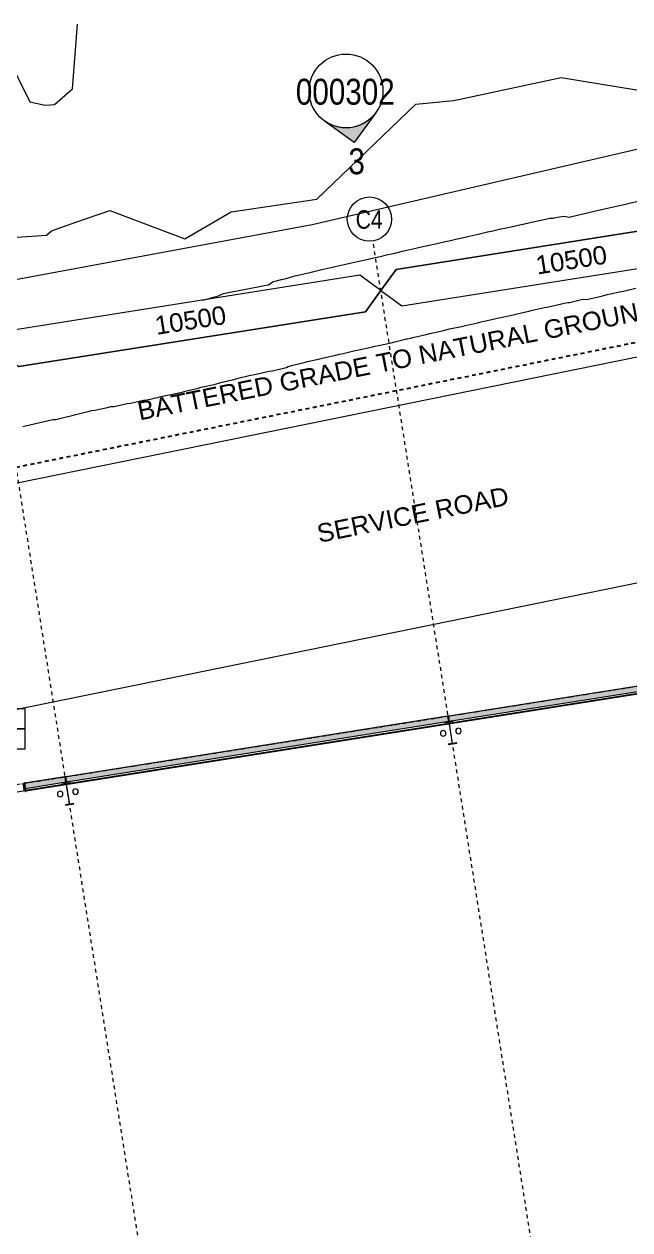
# Model space of a CAD drawing. Header units: metres. Extents: x -2358 to -2214, y 3875 to 4066.
# Drawn here: x -2306.37 to -2289.96, y 4029.55 to 4062.19 of the extents above; entities that cross this region are included whole.
import ezdxf

# ---------------------------------------------------------------- set-up
doc = ezdxf.new("R2010")
doc.units = ezdxf.units.M
for name, pattern in [('AEC_Double Dash', [0.039, 0.015, -0.004, 0.006, -0.004, 0.006, -0.004]), ('BOUNDARY Tighter', [0.008, 0.004, -0.002, 0, -0.002]), ('Grid Line', [0.021, 0.012, -0.003, 0.003, -0.003]), ('Overhead', [0.004, 0.0025, -0.0015])]:
    doc.linetypes.add(name, pattern=pattern)
for name, color, linetype, lineweight in [('A-ANNO-DIMS', 211, 'Continuous', 5), ('A-ANNO-DIMS-200', 211, 'Continuous', 5), ('A-ANNO-NOTE', 131, 'Continuous', 5), ('A-DETL', 90, 'Continuous', 13), ('A-DETL-GENF', 92, 'Continuous', 5), ('A-DOOR-FRAM', 31, 'Continuous', 5), ('A-DOOR-IDEN', 31, 'Continuous', 5), ('A-FLOR', 192, 'Continuous', 5), ('A-FLOR-OVHD', 1, 'Overhead', 5), ('A-WALL', 113, 'Continuous', 5), ('A-WALL-FNSH', 113, 'Continuous', 13), ('A-WALL-PATT', 111, 'Continuous', 13), ('C-PROP-LINE', 91, 'AEC_Double Dash', 13), ('C-TOPO', 7, 'Continuous', 5), ('C-TOPO-MAJR', 7, 'Continuous', 20), ('C-TOPO-MINR', 7, 'Continuous', 5), ('G-ANNO-SYMB', 111, 'Continuous', 5), ('G-ANNO-TEXT', 231, 'Continuous', 5), ('P-SANR-FIXT', 6, 'Continuous', 5), ('S-BEAM', 12, 'Continuous', 5), ('S-GRID', 1, 'Continuous', 5), ('S-GRID-IDEN', 1, 'Continuous', 5)]:
    doc.layers.add(name, color=color, linetype=linetype, lineweight=lineweight)
doc.styles.add('Arial', font='arial.ttf', dxfattribs={"height": 0.5})
doc.styles.add('Arial Narrow', font='ARIALN.TTF', dxfattribs={"height": 0.5})
doc.styles.add('Arial Narrow_1', font='ARIALN.TTF', dxfattribs={"height": 0.7})
doc.dimstyles.new('2_5-Diagonal-_deg_-Decimal_O', dxfattribs={"dimscale": 0.3048, "dimtxt": 0.51013, "dimasz": 0.984252, "dimexe": 0.656168, "dimexo": 0.0625, "dimgap": 0.984252, "dimtad": 1, "dimdec": 0, "dimlfac": 1000, "dimzin": 0, "dimdsep": 46, "dimtxsty": 'Arial', "dimblk1": 'OBLIQUE', "dimblk2": 'OBLIQUE', "dimsah": 1, "dimcen": 0.09, "dimdle": 0.656168, "dimazin": 0, "dimtfac": 1, "dimtdec": 4, "dimtix": 1, "dimtmove": 0, "dimatfit": 3, "dimfxl": 3.28084, "dimfxlon": 1, "dimtvp": 1, "dimtfill": 1, "dimtolj": 1, "dimtzin": 0, "dimlwd": 15, "dimlwe": 15, "dimarcsym": 2})

# ---------------------------------------------------------------- blocks, each defined once
blk = doc.blocks.new('X_Door-Frame-Metal - Standard-3510026-GA - Part B')
at = {"layer": 'A-DOOR-FRAM'}
for p, q in [((-0.923, 0.1195), (-0.943, 0.1195)), ((-0.943, 0.1195), (-0.943, 0.1055)), ((-0.943, 0.1055), (-0.928, 0.1055)), ((-0.941, 0.1075), (-0.941, 0.1175)), ((-0.941, 0.1175), (-0.925, 0.1175)), ((-0.941, 0.1175), (-0.941, 0.1075)), ((-0.928, 0.1075), (-0.941, 0.1075)), ((-0.928, 0.1055), (-0.928, 0.1075)), ((-0.925, 0.1175), (-0.925, 0.0765)), ((-0.925, 0.0765), (-0.9, 0.0765)), ((-0.923, 0.0785), (-0.923, 0.1195)), ((-0.898, 0.0785), (-0.923, 0.0785)), ((-0.9, 0.0765), (-0.9, -0.0765)), ((-0.898, -0.0785), (-0.898, 0.0785)), ((0.923, 0.0785), (0.898, 0.0785)), ((0.898, 0.0785), (0.898, -0.0785)), ((0.9, -0.0765), (0.9, 0.0765)), ((0.9, 0.0765), (0.925, 0.0765)), ((0.943, 0.1195), (0.923, 0.1195)), ((0.923, 0.1195), (0.923, 0.0785)), ((0.925, 0.0765), (0.925, 0.1175)), ((0.925, 0.1175), (0.941, 0.1175)), ((0.941, 0.1075), (0.928, 0.1075)), ((0.928, 0.1075), (0.928, 0.1055)), ((0.928, 0.1055), (0.943, 0.1055)), ((0.941, 0.1175), (0.941, 0.1075)), ((0.941, 0.1075), (0.941, 0.1175)), ((0.943, 0.1055), (0.943, 0.1195)), ((-0.928, -0.1055), (-0.943, -0.1055)), ((-0.943, -0.1055), (-0.943, -0.1195)), ((-0.943, -0.1195), (-0.923, -0.1195)), ((-0.941, -0.1075), (-0.928, -0.1075)), ((-0.941, -0.1175), (-0.941, -0.1075)), ((-0.941, -0.1075), (-0.941, -0.1175)), ((-0.925, -0.1175), (-0.941, -0.1175)), ((-0.928, -0.1075), (-0.928, -0.1055)), ((-0.9, -0.0765), (-0.925, -0.0765)), ((-0.925, -0.0765), (-0.925, -0.1175)), ((-0.923, -0.1195), (-0.923, -0.0785)), ((-0.923, -0.0785), (-0.898, -0.0785)), ((0.898, -0.0785), (0.923, -0.0785)), ((0.925, -0.0765), (0.9, -0.0765)), ((0.923, -0.0785), (0.923, -0.1195)), ((0.923, -0.1195), (0.943, -0.1195)), ((0.925, -0.1175), (0.925, -0.0765)), ((0.941, -0.1175), (0.925, -0.1175)), ((0.943, -0.1055), (0.928, -0.1055)), ((0.928, -0.1055), (0.928, -0.1075)), ((0.928, -0.1075), (0.941, -0.1075)), ((0.941, -0.1075), (0.941, -0.1175)), ((0.941, -0.1175), (0.941, -0.1075)), ((0.943, -0.1195), (0.943, -0.1055))]:
    blk.add_line(p, q, dxfattribs=at)
blk = doc.blocks.new('Structural Framing 17 - Structural Framing 1-1145779-GA - Part B')
at = {"layer": 'S-BEAM', "lineweight": 13}
for p, q in [((-2305.117, 4041.683), (-2305.344, 4041.647)), ((-2305.344, 4041.647), (-2305.342, 4041.637)), ((-2305.342, 4041.637), (-2305.233, 4041.654)), ((-2305.233, 4041.654), (-2305.141, 4041.072)), ((-2305.224, 4041.656), (-2305.115, 4041.673)), ((-2305.131, 4041.073), (-2305.224, 4041.656)), ((-2305.115, 4041.673), (-2305.117, 4041.683)), ((-2305.141, 4041.072), (-2305.25, 4041.054)), ((-2305.25, 4041.054), (-2305.248, 4041.045)), ((-2305.248, 4041.045), (-2305.021, 4041.081)), ((-2305.023, 4041.09), (-2305.131, 4041.073)), ((-2305.021, 4041.081), (-2305.023, 4041.09))]:
    blk.add_line(p, q, dxfattribs=at)
blk = doc.blocks.new('Structural Framing 18 - Structural Framing 1-1145821-GA - Part B')
at = {"layer": 'S-BEAM', "lineweight": 13}
for p, q in [((-2294.746, 4043.326), (-2294.973, 4043.29)), ((-2294.973, 4043.29), (-2294.971, 4043.28)), ((-2294.971, 4043.28), (-2294.863, 4043.297)), ((-2294.863, 4043.297), (-2294.77, 4042.714)), ((-2294.853, 4043.299), (-2294.744, 4043.316)), ((-2294.761, 4042.716), (-2294.853, 4043.299)), ((-2294.744, 4043.316), (-2294.746, 4043.326)), ((-2294.77, 4042.714), (-2294.879, 4042.697)), ((-2294.879, 4042.697), (-2294.878, 4042.687)), ((-2294.878, 4042.687), (-2294.65, 4042.723)), ((-2294.652, 4042.733), (-2294.761, 4042.716)), ((-2294.65, 4042.723), (-2294.652, 4042.733))]:
    blk.add_line(p, q, dxfattribs=at)
blk = doc.blocks.new('Downpipe - L Spreader - Default-3252556-GA - Part B')
at = {"layer": 'P-SANR-FIXT'}
for start, end in [(0, 180), (180, 0)]:
    blk.add_arc((-0.04, 0.15), 0.075, start, end, dxfattribs=at)
blk = doc.blocks.new('Structural Framing 1 - Structural Framing 1-3228557-GA - Part B')
at = {"layer": 'S-BEAM', "lineweight": 13}
for p, q in [((-2294.746, 4043.326), (-2294.973, 4043.29)), ((-2294.973, 4043.29), (-2294.971, 4043.28)), ((-2294.971, 4043.28), (-2294.863, 4043.297)), ((-2294.863, 4043.297), (-2294.77, 4042.714)), ((-2294.853, 4043.299), (-2294.744, 4043.316)), ((-2294.761, 4042.716), (-2294.853, 4043.299)), ((-2294.744, 4043.316), (-2294.746, 4043.326)), ((-2294.77, 4042.714), (-2294.879, 4042.697)), ((-2294.879, 4042.697), (-2294.878, 4042.687)), ((-2294.878, 4042.687), (-2294.65, 4042.723)), ((-2294.652, 4042.733), (-2294.761, 4042.716)), ((-2294.65, 4042.723), (-2294.652, 4042.733))]:
    blk.add_line(p, q, dxfattribs=at)
blk = doc.blocks.new('Family - ___-240017-GA - Part B')
at = {"layer": 'C-PROP-LINE', "color": 1}
blk.add_line((-2260.611, 4059.444), (-2348.376, 4041.776), dxfattribs=at)
blk = doc.blocks.new('Dimension - Grids _2D_ - 1-200-2187043-GA - Part B')
at = {"layer": 'A-DETL-GENF'}
for p, q in [((-4.573, 0.5), (-5.073, 0)), ((-5.073, 0), (-4.573, 0.5)), ((4.927, 0.5), (-4.573, 0.5)), ((-4.573, 0.5), (4.927, 0.5)), ((5.427, 0), (4.927, 0.5)), ((5.427, 0), (4.927, 0.5)), ((-5.073, 0), (-4.573, -0.5)), ((-5.073, 0), (-4.573, -0.5)), ((4.927, -0.5), (5.427, 0)), ((5.427, 0), (4.927, -0.5)), ((-4.573, -0.5), (4.927, -0.5)), ((-4.573, -0.5), (4.927, -0.5))]:
    blk.add_line(p, q, dxfattribs=at)
blk = doc.blocks.new('Dimension - Grids _2D_ - 1-200-2186991-GA - Part B')
at = {"layer": 'A-DETL-GENF'}
for p, q in [((-4.573, 0.5), (-5.073, 0)), ((-5.073, 0), (-4.573, 0.5)), ((4.927, 0.5), (-4.573, 0.5)), ((-4.573, 0.5), (4.927, 0.5)), ((5.427, 0), (4.927, 0.5)), ((5.427, 0), (4.927, 0.5)), ((-5.073, 0), (-4.573, -0.5)), ((-5.073, 0), (-4.573, -0.5)), ((4.927, -0.5), (5.427, 0)), ((5.427, 0), (4.927, -0.5)), ((-4.573, -0.5), (4.927, -0.5)), ((-4.573, -0.5), (4.927, -0.5))]:
    blk.add_line(p, q, dxfattribs=at)
blk = doc.blocks.new('Elevation - Black 2-3055161-GA - Part B')
at = {"layer": 'G-ANNO-SYMB'}
blk.add_circle((0, 0), 0.005, dxfattribs=at)
blk = doc.blocks.new('Elevation - Black 2-3055010-GA - Part B')
at = {"layer": 'G-ANNO-SYMB'}
h = blk.add_hatch(color=256, dxfattribs=at)
edge = h.paths.add_edge_path()
edge.add_line((-0.00354, 0.00354), (0, 0.00707))
edge.add_line((0, 0.00707), (0.00354, 0.00354))
edge.add_arc((0, 0), 0.005, 45, 135)
for p, q in [((0, 0.00707), (-0.00354, 0.00354)), ((0, 0.00707), (-0.00354, 0.00354)), ((0.00354, 0.00354), (0, 0.00707)), ((0.00354, 0.00354), (0, 0.00707))]:
    blk.add_line(p, q, dxfattribs=at)
blk.add_arc((0, 0), 0.005, 45, 135, dxfattribs=at)
blk.add_arc((0, 0), 0.005, 45, 135, dxfattribs=at)
blk = doc.blocks.new('DIMBLOCK1-GA - Part B')
at = {"layer": 'A-ANNO-DIMS-200', "lineweight": 15}
for p, q in [((-2327.823, 4050.069), (-2327.874, 4050.388)), ((-2327.823, 4050.069), (-2327.948, 4049.898)), ((-2327.823, 4050.069), (-2327.698, 4050.241)), ((-2327.823, 4050.069), (-2327.823, 4050.069)), ((-2327.823, 4050.069), (-2327.792, 4049.872)), ((-2337.983, 4048.155), (-2338.052, 4048.471)), ((-2337.983, 4048.155), (-2338.098, 4047.977)), ((-2337.983, 4048.155), (-2337.869, 4048.334)), ((-2337.983, 4048.155), (-2337.941, 4047.96))]:
    blk.add_line(p, q, dxfattribs=at)
for start, end in [(98.93584, 102.39889), (99.00033, 102.33441)]:
    blk.add_arc((-2300.024, 3874.558), 177.699, start, end, dxfattribs=at)
at = {"layer": 'A-ANNO-DIMS-200', "color": 0, "lineweight": 15, "insert": (-2333.895, 4049.968), "char_height": 0.5, "width": 1.9589, "attachment_point": 1, "rotation": 10.6674, "line_spacing_factor": 0.941778, "style": 'Arial', "bg_fill": 3, "box_fill_scale": 1.25, "bg_fill_color": 256, "bg_fill_true_color": 13158600, "bg_fill_transparency": 0}
blk.add_mtext('3.33°', dxfattribs=at)
blk = doc.blocks.new('_Oblique')
at = {"color": 0, "linetype": 'ByBlock', "lineweight": -2}
blk.add_line((-0.5, -0.5), (0.5, 0.5), dxfattribs=at)
blk = doc.blocks.new('DIMBLOCK2-GA - Part B')
at = {"layer": 'A-ANNO-DIMS-200', "lineweight": 15}
for p, q in [((-2337.98, 4048.142), (-2338.057, 4048.493)), ((-2337.98, 4048.142), (-2338.095, 4047.963)), ((-2337.98, 4048.142), (-2337.866, 4048.32)), ((-2337.98, 4048.142), (-2337.98, 4048.142)), ((-2337.98, 4048.142), (-2337.938, 4047.946)), ((-2348.008, 4045.641), (-2348.105, 4045.988)), ((-2348.008, 4045.641), (-2347.904, 4045.826)), ((-2348.008, 4045.641), (-2348.112, 4045.457)), ((-2348.008, 4045.641), (-2347.954, 4045.449))]:
    blk.add_line(p, q, dxfattribs=at)
for start, end in [(102.26992, 105.7319), (102.33441, 105.66741)]:
    blk.add_arc((-2300.024, 3874.558), 177.685, start, end, dxfattribs=at)
at = {"layer": 'A-ANNO-DIMS-200', "color": 0, "lineweight": 15, "insert": (-2344.034, 4047.688), "char_height": 0.5, "width": 1.9589, "attachment_point": 1, "rotation": 14.0009, "line_spacing_factor": 0.941778, "style": 'Arial', "bg_fill": 3, "box_fill_scale": 1.25, "bg_fill_color": 256, "bg_fill_true_color": 13158600, "bg_fill_transparency": 0}
blk.add_mtext('3.33°', dxfattribs=at)
blk = doc.blocks.new('AA_DOOR_MARK _ TYPE MARK_HA2 - Mark _ Type Mark-1751130-GA - Part B')
at = {"layer": 'A-DOOR-IDEN'}
for p, q in [((0.00597, 0.0027), (-0.006, 0.0027)), ((-0.006, 0.0027), (-0.006, 0)), ((0.00597, 0), (0.00597, 0.0027)), ((0.00597, 0), (-0.006, 0)), ((0.00597, -0.0027), (0.00597, 0)), ((-0.006, 0), (0.00597, 0)), ((-0.006, 0), (-0.006, -0.0027)), ((-0.006, -0.0027), (0.00597, -0.0027))]:
    blk.add_line(p, q, dxfattribs=at)
blk = doc.blocks.new('Grid - A1-3055139-GA - Part B')
at = {"layer": 'S-GRID-IDEN'}
blk.add_circle((0, 0), 0.003, dxfattribs=at)

msp = doc.modelspace()

# ---------------------------------------------------------------- hatches: boundary and pattern name
at = {"layer": 'A-WALL-PATT', "lineweight": 5}
h = msp.add_hatch(dxfattribs=at)
h.set_pattern_fill('FP_2', color=256, style=0, pattern_type=2)
h.set_pattern_definition([(50, (0, 0), (1.45712932, -0.12721804), [0.1524, -1.676]), (355, (0, 0), (-0.281945, 1.5283891), [0.12192, -1.341]), (100.451, (0.1215, -0.0106), (1.1754654, 1.40045604), [0.12952, -1.425]), (46.184, (0, 0.4064), (2.1690393, -0.336383), [0.2286, -2.515]), (96.636, (0.1807, 0.3784), (1.8989447, 1.9797078), [0.19428, -2.137]), (351.184, (0, 0.4064), (1.8987952, 1.9793723), [0.18288, -2.012]), (21, (0.2032, 0.3048), (1.2127575, -0.81769772), [0.1524, -1.676]), (326, (0.2032, 0.3048), (0.4943831, 1.4734489), [0.12192, -1.341]), (71.451, (0.3043, 0.2366), (1.70703975, 0.65498953), [0.12952, -1.425]), (37.5, (0, 0), (0.02470865, 0.67643463), [0.06706, -1.258, 0.06706, -1.294, -1.346]), (37.5, (0, 0), (0.02470865, 0.67643463), [-2.686, 0.06706, -1.279]), (7.5, (0, 0), (0.5345543, 0.80143977), [0.06706, -0.70917, 0.06706, -1.227, -0.51308]), (7.5, (0, 0), (0.5345543, 0.80143977), [-2.071, 0.06706, -0.44602]), (327.5, (-0.45314, 0), (1.08472329, -0.04582854), [0.06706, -0.44094, 0.06706, -1.518, -2.103]), (327.5, (-0.45314, 0), (1.08472329, -0.04582854), [-2.093, 0.06706, -2.036]), (317.5, (-0.6563, 0), (1.18503097, 0.20341692), [0.06706, -0.59334, 0.06706, -0.98552, -1.494]), (317.5, (-0.6563, 0), (1.18503097, 0.20341692), [-1.713, 0.06706, -1.426])])
h.paths.add_polyline_path([(-2326.1197, 4038.3563), (-2326.0135, 4038.3731), (-2326.0354, 4038.5114), (-2326.0469, 4038.5197), (-2326.1432, 4038.5045)])
h.paths.add_polyline_path([(-2325.9987, 4038.3755), (-2314.5539, 4040.1882), (-2314.5784, 4040.3362), (-2326.0123, 4038.5252), (-2326.0206, 4038.5138)])
h.paths.add_polyline_path([(-2309.6154, 4040.9704), (-2308.1769, 4041.1983), (-2308.2003, 4041.3465), (-2309.6389, 4041.1186)])
h.paths.add_polyline_path([(-2306.3338, 4041.4902), (-2305.2375, 4041.6639), (-2305.2594, 4041.8021), (-2305.2709, 4041.8105), (-2306.3573, 4041.6384), (-2306.3476, 4041.577)])
h.paths.add_polyline_path([(-2305.2227, 4041.6662), (-2294.8668, 4043.3065), (-2294.8887, 4043.4448), (-2294.9001, 4043.4531), (-2305.2363, 4041.8159), (-2305.2446, 4041.8045)])
h.paths.add_polyline_path([(-2294.852, 4043.3088), (-2287.4354, 4044.4835), (-2287.4589, 4044.6317), (-2294.8656, 4043.4585), (-2294.8739, 4043.4471)])
h.paths.add_polyline_path([(-2285.5924, 4044.7755), (-2284.4961, 4044.9491), (-2284.518, 4045.0874), (-2284.5294, 4045.0957), (-2285.6159, 4044.9236), (-2285.6062, 4044.8622)])
h.paths.add_polyline_path([(-2284.4813, 4044.9515), (-2282.5067, 4045.2642), (-2282.5313, 4045.4122), (-2284.4948, 4045.1012), (-2284.5032, 4045.0897)])
h.paths.add_polyline_path([(-2277.5683, 4046.0464), (-2274.1254, 4046.5917), (-2274.1473, 4046.73), (-2274.1587, 4046.7383), (-2277.5918, 4046.1946)])
h.paths.add_polyline_path([(-2274.1105, 4046.5941), (-2263.7546, 4048.2343), (-2263.7765, 4048.3726), (-2263.788, 4048.3809), (-2274.1241, 4046.7438), (-2274.1324, 4046.7324)])
h.paths.add_polyline_path([(-2263.7398, 4048.2367), (-2253.3839, 4049.877), (-2253.4058, 4050.0152), (-2253.4173, 4050.0236), (-2263.7534, 4048.3864), (-2263.7617, 4048.375)])
h.paths.add_polyline_path([(-2253.3691, 4049.8793), (-2249.9318, 4050.4238), (-2249.9553, 4050.5719), (-2253.3827, 4050.029), (-2253.391, 4050.0176)])
h.paths.add_polyline_path([(-2248.0888, 4050.7157), (-2243.0132, 4051.5196), (-2243.0351, 4051.6579), (-2243.0465, 4051.6662), (-2248.1122, 4050.8638), (-2248.1025, 4050.8025)])
h.paths.add_polyline_path([(-2242.9984, 4051.5219), (-2237.0797, 4052.4594), (-2237.1031, 4052.6076), (-2243.012, 4051.6717), (-2243.0203, 4051.6602)])
h = msp.add_hatch(dxfattribs=at)
h.set_pattern_fill('FP_1', color=256, style=0, pattern_type=2)
h.set_pattern_definition([(0, (0, 0), (0.8128, 0.2032), [0.06706, -0.54254, 0.06706, -0.54254, -3.251]), (0, (0, 0), (0.8128, 0.2032), [-1.219, 0.06706, -1.152, 0.06706, -0.54254, -1.422]), (0, (0, 0), (0.8128, 0.2032), [-3.048, 0.06706, -0.33934, 0.06706, -0.94894]), (120, (0.3048, 0.1016), (-0.582376362, 0.602305448), [0.06706, -0.54254, 0.06706, -0.54254, -3.251]), (120, (0.3048, 0.1016), (-0.582376362, 0.602305448), [-1.219, 0.06706, -1.152, 0.06706, -0.54254, -1.422]), (120, (0.3048, 0.1016), (-0.582376362, 0.602305448), [-3.048, 0.06706, -0.33934, 0.06706, -0.94894]), (240, (0.4064, 0.508), (-0.230423638, -0.805505448), [0.06706, -0.54254, 0.06706, -0.54254, -3.251]), (240, (0.4064, 0.508), (-0.230423638, -0.805505448), [-1.219, 0.06706, -1.152, 0.06706, -0.54254, -1.422]), (240, (0.4064, 0.508), (-0.230423638, -0.805505448), [-3.048, 0.06706, -0.33934, 0.06706, -0.94894])])
h.paths.add_polyline_path([(-2325.9623, 4038.3215), (-2314.5446, 4040.13), (-2314.5461, 4040.1389), (-2325.9637, 4038.3304)])
h.paths.add_polyline_path([(-2309.6062, 4040.9122), (-2308.1676, 4041.14), (-2308.169, 4041.1489), (-2309.6076, 4040.9211), (-2309.6063, 4040.9127)])
h.paths.add_polyline_path([(-2306.3246, 4041.4319), (-2287.4262, 4044.4253), (-2287.4276, 4044.4342), (-2306.326, 4041.4408), (-2306.3247, 4041.4325)])
h.paths.add_polyline_path([(-2285.5832, 4044.7172), (-2282.4975, 4045.2059), (-2282.4989, 4045.2148), (-2285.5846, 4044.7261), (-2285.5833, 4044.7178)])
h.paths.add_polyline_path([(-2277.5591, 4045.9881), (-2249.9226, 4050.3655), (-2249.924, 4050.3744), (-2256.0967, 4049.3967), (-2277.5605, 4045.997), (-2277.5591, 4045.9887)])
h.paths.add_polyline_path([(-2248.0795, 4050.6574), (-2237.0704, 4052.4011), (-2237.0718, 4052.41), (-2248.081, 4050.6663), (-2248.0796, 4050.658)])

# ---------------------------------------------------------------- linework, layer by layer
at = {"layer": 'A-DETL', "linetype": 'BOUNDARY Tighter', "lineweight": 25}
msp.add_line((-2260.6109, 4059.4439), (-2352.5629, 4040.9327), dxfattribs=at)
at = {"layer": 'A-FLOR'}
for p, q in [((-2352.5629, 4040.41), (-2277.8514, 4055.6102)), ((-2326.1737, 4039.656), (-2262.8387, 4052.5417)), ((-2294.8656, 4043.4585), (-2294.9001, 4043.4531)), ((-2305.2363, 4041.8159), (-2305.2709, 4041.8105)), ((-2306.3338, 4041.4902), (-2306.3668, 4041.485))]:
    msp.add_line(p, q, dxfattribs=at)
at = {"layer": 'A-FLOR-OVHD'}
msp.add_line((-2326.1318, 4038.5063), (-2235.3154, 4052.8907), dxfattribs=at)
at = {"layer": 'A-WALL', "color": 250, "lineweight": 13}
for p, q in [((-2287.4589, 4044.6317), (-2294.8656, 4043.4585)), ((-2287.4354, 4044.4835), (-2294.852, 4043.3088)), ((-2294.9001, 4043.4531), (-2305.2363, 4041.8159)), ((-2294.8668, 4043.3065), (-2305.2227, 4041.6662)), ((-2294.8887, 4043.4448), (-2294.9001, 4043.4531)), ((-2294.8668, 4043.3065), (-2294.8887, 4043.4448)), ((-2294.8656, 4043.4585), (-2294.8739, 4043.4471)), ((-2294.8739, 4043.4471), (-2294.852, 4043.3088)), ((-2305.2709, 4041.8105), (-2306.3573, 4041.6384)), ((-2306.3573, 4041.6384), (-2306.3338, 4041.4902)), ((-2305.2375, 4041.6639), (-2306.3338, 4041.4902)), ((-2305.2594, 4041.8021), (-2305.2709, 4041.8105)), ((-2305.2375, 4041.6639), (-2305.2594, 4041.8021)), ((-2305.2363, 4041.8159), (-2305.2446, 4041.8045)), ((-2305.2446, 4041.8045), (-2305.2227, 4041.6662))]:
    msp.add_line(p, q, dxfattribs=at)
at = {"layer": 'A-WALL'}
for p, q in [((-2287.4276, 4044.4342), (-2306.326, 4041.4408)), ((-2306.3652, 4041.6371), (-2306.3573, 4041.6384)), ((-2306.3345, 4041.4304), (-2308.1578, 4041.1416)), ((-2306.3246, 4041.4319), (-2306.3325, 4041.4307))]:
    msp.add_line(p, q, dxfattribs=at)
at = {"layer": 'A-WALL', "color": 7}
for p, q in [((-2294.852, 4043.3088), (-2294.8668, 4043.3065)), ((-2305.2227, 4041.6662), (-2305.2375, 4041.6639)), ((-2306.3338, 4041.4902), (-2306.326, 4041.4408))]:
    msp.add_line(p, q, dxfattribs=at)
at = {"layer": 'A-WALL-FNSH', "color": 7, "lineweight": 5}
for p, q in [((-2306.3246, 4041.4319), (-2287.4262, 4044.4253)), ((-2306.326, 4041.4408), (-2306.3246, 4041.4319))]:
    msp.add_line(p, q, dxfattribs=at)
at = {"layer": 'C-TOPO'}
for p, q in [((-2298.5636, 4056.7659), (-2277.3817, 4061.6936)), ((-2310.3647, 4054.5797), (-2298.5636, 4056.7659))]:
    msp.add_line(p, q, dxfattribs=at)
at = {"layer": 'C-TOPO-MAJR', "color": 8, "lineweight": 15}
for p, q in [((-2305.06, 4060.4419), (-2304.9226, 4062.1906)), ((-2306.7598, 4061.1978), (-2306.2109, 4060.0846)), ((-2305.5461, 4060.0165), (-2305.06, 4060.4419)), ((-2306.2109, 4060.0846), (-2305.7968, 4060.0002)), ((-2305.7968, 4060.0002), (-2305.5461, 4060.0165)), ((-2290.7699, 4057.1615), (-2290.5287, 4057.2176)), ((-2290.5287, 4057.2176), (-2290.4032, 4057.2455)), ((-2290.4032, 4057.2455), (-2290.1618, 4057.3016)), ((-2290.1618, 4057.3016), (-2290.0426, 4057.3295)), ((-2290.0426, 4057.3295), (-2289.5595, 4057.4418)), ((-2292.6218, 4056.8274), (-2292.3654, 4056.8864)), ((-2292.3654, 4056.8864), (-2292.1284, 4056.9333)), ((-2292.1284, 4056.9333), (-2292.0379, 4056.9372)), ((-2292.0379, 4056.9372), (-2291.9207, 4056.9639)), ((-2291.9207, 4056.9639), (-2291.7544, 4056.9954)), ((-2291.7544, 4056.9954), (-2291.6057, 4056.9682)), ((-2291.6057, 4056.9682), (-2291.4988, 4056.9931)), ((-2291.4988, 4056.9931), (-2291.3758, 4057.0211)), ((-2291.3758, 4057.0211), (-2290.8927, 4057.1335)), ((-2290.8927, 4057.1335), (-2290.7699, 4057.1615)), ((-2294.0667, 4056.508), (-2293.8153, 4056.5651)), ((-2293.8153, 4056.5651), (-2293.7048, 4056.5897)), ((-2293.7048, 4056.5897), (-2293.4528, 4056.6439)), ((-2293.4528, 4056.6439), (-2293.3464, 4056.6688)), ((-2293.3464, 4056.6688), (-2293.0948, 4056.7228)), ((-2293.0948, 4056.7228), (-2292.9845, 4056.748)), ((-2292.9845, 4056.748), (-2292.7333, 4056.802)), ((-2292.7333, 4056.802), (-2292.6218, 4056.8274)), ((-2295.3969, 4056.207), (-2295.1469, 4056.2638)), ((-2295.1469, 4056.2638), (-2295.0367, 4056.2874)), ((-2295.0367, 4056.2874), (-2294.7864, 4056.3443)), ((-2294.7864, 4056.3443), (-2294.677, 4056.3693)), ((-2294.677, 4056.3693), (-2294.4264, 4056.4262)), ((-2294.4264, 4056.4262), (-2294.3176, 4056.451)), ((-2294.3176, 4056.451), (-2294.0667, 4056.508)), ((-2296.9735, 4055.8451), (-2296.7254, 4055.9014)), ((-2296.7254, 4055.9014), (-2296.6156, 4055.9284)), ((-2296.6156, 4055.9284), (-2296.5521, 4055.9427)), ((-2296.5521, 4055.9427), (-2296.3672, 4055.9848)), ((-2296.3672, 4055.9848), (-2296.1183, 4056.0414)), ((-2296.1183, 4056.0414), (-2296.0066, 4056.0669)), ((-2296.0066, 4056.0669), (-2295.7574, 4056.1235)), ((-2295.7574, 4056.1235), (-2295.6464, 4056.1504)), ((-2295.6464, 4056.1504), (-2295.3969, 4056.207)), ((-2298.3074, 4055.5433), (-2298.0609, 4055.5995)), ((-2298.0609, 4055.5995), (-2297.9458, 4055.6257)), ((-2297.9458, 4055.6257), (-2297.699, 4055.6819)), ((-2297.699, 4055.6819), (-2297.5847, 4055.708)), ((-2297.5847, 4055.708), (-2297.3357, 4055.7642)), ((-2297.3357, 4055.7642), (-2297.0897, 4055.8205)), ((-2297.0897, 4055.8205), (-2296.9735, 4055.8451)), ((-2299.6358, 4055.2133), (-2299.3946, 4055.2791)), ((-2299.3946, 4055.2791), (-2299.2739, 4055.3067)), ((-2299.2739, 4055.3067), (-2299.0318, 4055.3728)), ((-2299.0318, 4055.3728), (-2298.9134, 4055.3998)), ((-2298.9134, 4055.3998), (-2298.6695, 4055.4609)), ((-2298.6695, 4055.4609), (-2298.5534, 4055.4874)), ((-2298.5534, 4055.4874), (-2298.3074, 4055.5433)), ((-2300.9699, 4054.8933), (-2300.8415, 4054.9226)), ((-2300.8415, 4054.9226), (-2300.362, 4055.0114)), ((-2300.362, 4055.0114), (-2300.2306, 4055.0406)), ((-2300.2306, 4055.0406), (-2299.9906, 4055.0851)), ((-2299.9906, 4055.0851), (-2299.866, 4055.1142)), ((-2299.866, 4055.1142), (-2299.7499, 4055.1357)), ((-2299.7499, 4055.1357), (-2299.6358, 4055.2133)), ((-2301.5274, 4054.7207), (-2301.3325, 4054.7742)), ((-2301.3325, 4054.7742), (-2301.1996, 4054.8045)), ((-2301.1996, 4054.8045), (-2301.1434, 4054.8151)), ((-2301.1434, 4054.8151), (-2300.9699, 4054.8933))]:
    msp.add_line(p, q, dxfattribs=at)
at = {"layer": 'C-TOPO-MINR', "color": 253}
for p, q in [((-2294.5998, 4060.1519), (-2291.8249, 4060.7467)), ((-2291.8249, 4060.7467), (-2287.1264, 4059.9771)), ((-2294.7371, 4060.1215), (-2294.5998, 4060.1519)), ((-2298.4393, 4057.4541), (-2295.7629, 4060.0262)), ((-2295.7629, 4060.0262), (-2294.7371, 4060.1215)), ((-2300.7593, 4057.1103), (-2298.4393, 4057.4541)), ((-2304.966, 4056.8272), (-2304.0481, 4057.1456)), ((-2304.0481, 4057.1456), (-2302.0114, 4056.3795)), ((-2302.0114, 4056.3795), (-2300.7593, 4057.1103)), ((-2305.7622, 4056.4772), (-2305.6233, 4056.5987)), ((-2305.6233, 4056.5987), (-2304.966, 4056.8272)), ((-2307.2661, 4056.3796), (-2305.7622, 4056.4772)), ((-2290.5651, 4054.8669), (-2290.2391, 4054.9411)), ((-2290.2391, 4054.9411), (-2290.1361, 4054.9651)), ((-2290.1361, 4054.9651), (-2289.8032, 4055.0391)), ((-2292.169, 4054.5385), (-2291.8468, 4054.6121)), ((-2291.8468, 4054.6121), (-2291.7386, 4054.637)), ((-2291.7386, 4054.637), (-2291.6385, 4054.6568)), ((-2291.6385, 4054.6568), (-2291.6003, 4054.6584)), ((-2291.6003, 4054.6584), (-2291.2759, 4054.7324)), ((-2291.2759, 4054.7324), (-2291.2054, 4054.7458)), ((-2291.2054, 4054.7458), (-2291.1424, 4054.7342)), ((-2291.1424, 4054.7342), (-2291.097, 4054.7448)), ((-2291.097, 4054.7448), (-2290.7707, 4054.8191)), ((-2290.7707, 4054.8191), (-2290.5651, 4054.8669)), ((-2293.4536, 4054.2496), (-2293.1226, 4054.3233)), ((-2293.1226, 4054.3233), (-2293.0174, 4054.3459)), ((-2293.0174, 4054.3459), (-2292.7026, 4054.4196)), ((-2292.7026, 4054.4196), (-2292.5972, 4054.4422)), ((-2292.5972, 4054.4422), (-2292.2747, 4054.5158)), ((-2292.2747, 4054.5158), (-2292.169, 4054.5385)), ((-2294.8442, 4053.9372), (-2294.5182, 4054.007)), ((-2294.5182, 4054.007), (-2294.415, 4054.0305)), ((-2294.415, 4054.0305), (-2294.09, 4054.1046)), ((-2294.09, 4054.1046), (-2293.9863, 4054.1282)), ((-2293.9863, 4054.1282), (-2293.6624, 4054.2021)), ((-2293.6624, 4054.2021), (-2293.5581, 4054.2258)), ((-2293.5581, 4054.2258), (-2293.4536, 4054.2496)), ((-2296.3289, 4053.5887), (-2296.0084, 4053.6674)), ((-2296.0084, 4053.6674), (-2295.9825, 4053.6732)), ((-2295.9825, 4053.6732), (-2295.9073, 4053.6904)), ((-2295.9073, 4053.6904), (-2295.8059, 4053.7134)), ((-2295.8059, 4053.7134), (-2295.478, 4053.7882)), ((-2295.478, 4053.7882), (-2295.3761, 4053.8114)), ((-2295.3761, 4053.8114), (-2295.0493, 4053.8906)), ((-2295.0493, 4053.8906), (-2294.9469, 4053.9138)), ((-2294.9469, 4053.9138), (-2294.8442, 4053.9372)), ((-2297.7289, 4053.275), (-2297.3971, 4053.3507)), ((-2297.3971, 4053.3507), (-2297.2979, 4053.3733)), ((-2297.2979, 4053.3733), (-2296.9673, 4053.4488)), ((-2296.9673, 4053.4488), (-2296.8668, 4053.4715)), ((-2296.8668, 4053.4715), (-2296.7675, 4053.4942)), ((-2296.7675, 4053.4942), (-2296.4295, 4053.5659)), ((-2296.4295, 4053.5659), (-2296.3289, 4053.5887)), ((-2299.1221, 4052.9507), (-2298.7861, 4053.0274)), ((-2298.7861, 4053.0274), (-2298.69, 4053.0536)), ((-2298.69, 4053.0536), (-2298.3557, 4053.1299)), ((-2298.3557, 4053.1299), (-2298.2585, 4053.1542)), ((-2298.2585, 4053.1542), (-2297.926, 4053.2302)), ((-2297.926, 4053.2302), (-2297.8275, 4053.2526)), ((-2297.8275, 4053.2526), (-2297.7289, 4053.275)), ((-2300.6105, 4052.6008), (-2300.2698, 4052.6785)), ((-2300.2698, 4052.6785), (-2300.0821, 4052.7132)), ((-2300.0821, 4052.7132), (-2299.7333, 4052.7908)), ((-2299.7333, 4052.7908), (-2299.639, 4052.8082)), ((-2299.639, 4052.8082), (-2299.3083, 4052.8856)), ((-2299.3083, 4052.8856), (-2299.2624, 4052.894)), ((-2299.2624, 4052.894), (-2299.2174, 4052.9247)), ((-2299.2174, 4052.9247), (-2299.1221, 4052.9507)), ((-2302.0032, 4052.2556), (-2301.6562, 4052.3345)), ((-2301.6562, 4052.3345), (-2301.5679, 4052.3596)), ((-2301.5679, 4052.3596), (-2301.2226, 4052.4382)), ((-2301.2226, 4052.4382), (-2301.1306, 4052.464)), ((-2301.1306, 4052.464), (-2301.0433, 4052.4879)), ((-2301.0433, 4052.4879), (-2300.7, 4052.5662)), ((-2300.7, 4052.5662), (-2300.6781, 4052.5703)), ((-2300.6781, 4052.5703), (-2300.6105, 4052.6008)), ((-2303.49, 4051.9308), (-2303.1317, 4052.0104)), ((-2303.1317, 4052.0104), (-2303.0425, 4052.0188)), ((-2303.0425, 4052.0188), (-2302.9556, 4052.0364)), ((-2302.9556, 4052.0364), (-2302.615, 4052.1159)), ((-2302.615, 4052.1159), (-2302.5273, 4052.1337)), ((-2302.5273, 4052.1337), (-2302.1789, 4052.213)), ((-2302.1789, 4052.213), (-2302.0908, 4052.2308)), ((-2302.0908, 4052.2308), (-2302.0032, 4052.2556)), ((-2304.9784, 4051.625), (-2304.6313, 4051.7042)), ((-2304.6313, 4051.7042), (-2304.5443, 4051.7311)), ((-2304.5443, 4051.7311), (-2304.4535, 4051.7361)), ((-2304.4535, 4051.7361), (-2304.1049, 4051.8157)), ((-2304.1049, 4051.8157), (-2304.0171, 4051.8342)), ((-2304.0171, 4051.8342), (-2303.9285, 4051.8428)), ((-2303.9285, 4051.8428), (-2303.5789, 4051.9226)), ((-2303.5789, 4051.9226), (-2303.49, 4051.9308)), ((-2306.3993, 4051.3012), (-2306.0626, 4051.3802)), ((-2306.0626, 4051.3802), (-2305.9376, 4051.4054)), ((-2305.9376, 4051.4054), (-2305.5911, 4051.4846)), ((-2305.5911, 4051.4846), (-2305.4987, 4051.491)), ((-2305.4987, 4051.491), (-2305.4128, 4051.5181)), ((-2305.4128, 4051.5181), (-2305.0647, 4051.5976)), ((-2305.0647, 4051.5976), (-2304.9784, 4051.625))]:
    msp.add_line(p, q, dxfattribs=at)
at = {"layer": 'S-GRID', "linetype": 'Grid Line'}
for p, q in [((-2287.3798, 3996.0849), (-2296.9201, 4056.3182)), ((-2297.7505, 3994.4423), (-2307.2908, 4054.6755)), ((-2325.985, 4038.5295), (-2226.6402, 4054.2648))]:
    msp.add_line(p, q, dxfattribs=at)

# ---------------------------------------------------------------- block references
at = {"layer": 'A-DETL-GENF'}
for name, p, rotation in [('Dimension - Grids _2D_ - 1-200-2186991-GA - Part B', (-2291.6976, 4055.7714), 9.000328388137419), ('Dimension - Grids _2D_ - 1-200-2187043-GA - Part B', (-2301.718, 4054.1843), 189.0003283881522)]:
    msp.add_blockref(name, p, dxfattribs=dict(at, rotation=rotation))
at = {"layer": 'A-DOOR-FRAM', "rotation": 9.000328388161856}
msp.add_blockref('X_Door-Frame-Metal - Standard-3510026-GA - Part B', (-2307.2625, 4041.3892), dxfattribs=at)
at = {"layer": 'C-PROP-LINE', "color": 1}
msp.add_blockref('Family - ___-240017-GA - Part B', (0, 0), dxfattribs=at)
at = {"layer": 'G-ANNO-SYMB', "xscale": 199.9999999999999, "yscale": 199.9999999999999, "zscale": 199.9999999999999, "rotation": 9.000328388140305}
msp.add_blockref('Elevation - Black 2-3055161-GA - Part B', (-2297.6491, 4060.3809), dxfattribs=at)
at = {"layer": 'G-ANNO-SYMB', "extrusion": (0, 0, -1), "xscale": 199.9999999999999, "yscale": 199.9999999999999, "zscale": 199.9999999999999, "rotation": 170.9996716118597}
msp.add_blockref('Elevation - Black 2-3055010-GA - Part B', (2297.6491, 4060.3809), dxfattribs=at)
at = {"layer": 'P-SANR-FIXT'}
for p in [(-2294.9795, 4042.8406), (-2294.5647, 4042.9063), (-2305.3502, 4041.198), (-2304.9354, 4041.2637)]:
    msp.add_blockref('Downpipe - L Spreader - Default-3252556-GA - Part B', p, dxfattribs=at)
at = {"layer": 'S-BEAM'}
for name in ['Structural Framing 18 - Structural Framing 1-1145821-GA - Part B', 'Structural Framing 1 - Structural Framing 1-3228557-GA - Part B', 'Structural Framing 17 - Structural Framing 1-1145779-GA - Part B']:
    msp.add_blockref(name, (0, 0), dxfattribs=at)
at = {"layer": 'S-GRID-IDEN', "xscale": 199.9999999999999, "yscale": 199.9999999999999, "zscale": 199.9999999999999, "rotation": 9.00032838814547}
msp.add_blockref('Grid - A1-3055139-GA - Part B', (-2297.014, 4056.9108), dxfattribs=at)

# ---------------------------------------------------------------- texts
at = {"layer": 'A-ANNO-NOTE', "char_height": 0.5, "width": 2.324894, "attachment_point": 1, "rotation": 9.00033, "style": 'Arial'}
for insert in [(-2292.5459, 4055.9038), (-2302.8604, 4054.27)]:
    msp.add_mtext('10500', dxfattribs=dict(at, insert=insert))
at = {"layer": 'G-ANNO-SYMB', "char_height": 0.7, "attachment_point": 1, "style": 'Arial Narrow_1'}
for s, insert, width in [('000302', (-2299.007, 4060.7104), 3.270885), ('3', (-2297.5843, 4058.8267), 0.545147)]:
    msp.add_mtext(s, dxfattribs=dict(at, insert=insert, width=width))
at = {"layer": 'G-ANNO-TEXT', "color": 7, "char_height": 0.5, "attachment_point": 1, "style": 'Arial'}
for s, insert, width, rotation in [('BATTERED GRADE TO NATURAL GROUND', (-2303.3366, 4051.9506), 17.364551, 11.27181), ('SERVICE ROAD', (-2298.4765, 4048.6364), 6.381432, 11.35667)]:
    msp.add_mtext(s, dxfattribs=dict(at, insert=insert, width=width, rotation=rotation))
at = {"layer": 'S-GRID-IDEN', "insert": (-2297.387, 4057.1515), "char_height": 0.5, "width": 0.881856, "attachment_point": 1, "style": 'Arial Narrow'}
msp.add_mtext('C4', dxfattribs=at)

# ---------------------------------------------------------------- next in the draw order: dimensions: what is measured, and where the dimension line sits
at = {"layer": 'A-ANNO-DIMS', "lineweight": 15}
dim = msp.add_angular_dim_3p(base=(-2331.222, 4049.4971), center=(-2300.0238, 3874.5584), p1=(-2327.8735, 4050.3879), p2=(-2338.0522, 4048.4706), dimstyle='2_5-Diagonal-_deg_-Decimal_O', override={"dimpost": '<>', "dimfxl": 10.357716}, dxfattribs=at)
dim.commit()
dim.dimension.update_dxf_attribs({"geometry": 'DIMBLOCK1-GA - Part B', "text_midpoint": (-2333.0199, 4049.7321)})

# ---------------------------------------------------------------- next in the draw order: dimensions: what is measured, and where the dimension line sits
dim = msp.add_angular_dim_3p(base=(-2341.3389, 4047.3733), center=(-2300.0238, 3874.5584), p1=(-2338.0572, 4048.4932), p2=(-2348.1052, 4045.9878), dimstyle='2_5-Diagonal-_deg_-Decimal_O', override={"dimpost": '<>', "dimfxl": 10.355714}, dxfattribs=at)
dim.commit()
dim.dimension.update_dxf_attribs({"geometry": 'DIMBLOCK2-GA - Part B', "text_midpoint": (-2343.1468, 4047.5036)})

# ---------------------------------------------------------------- next in the draw order: block references
at = {"layer": 'A-DOOR-IDEN', "xscale": 199.9999999999999, "yscale": 199.9999999999999, "zscale": 199.9999999999999}
msp.add_blockref('AA_DOOR_MARK _ TYPE MARK_HA2 - Mark _ Type Mark-1751130-GA - Part B', (-2307.5357, 4043.1141), dxfattribs=at)

doc.saveas('drawing.dxf')
